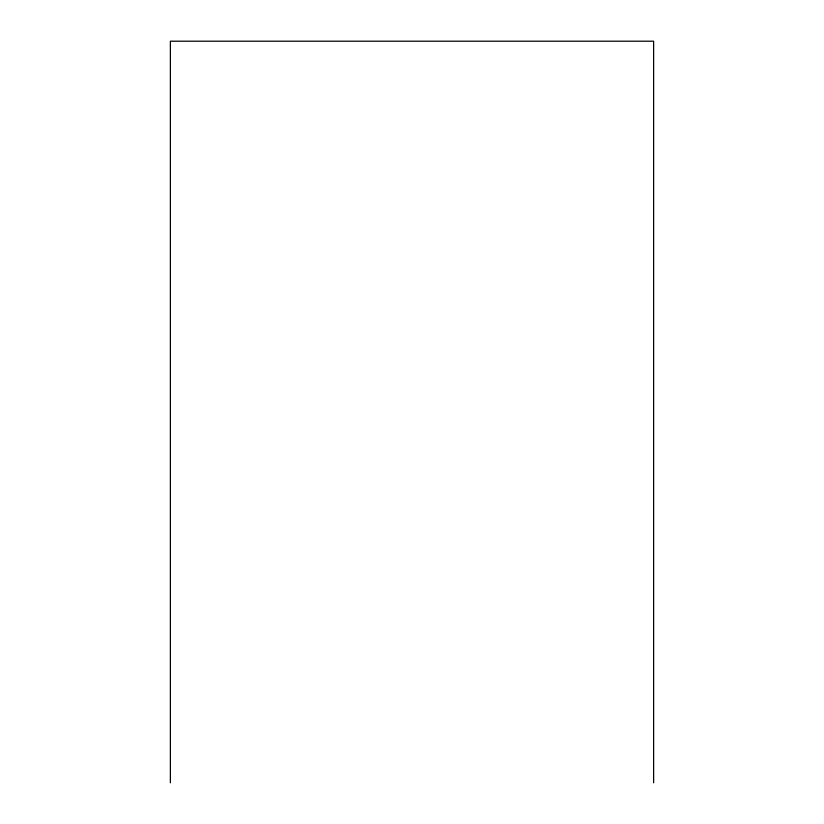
<?xml version="1.0" encoding="UTF-8"?>
<svg xmlns="http://www.w3.org/2000/svg" width="824" height="824" viewBox="0 0 824 824"><rect width="100%" height="100%" fill="white"/><g stroke="black" fill="none" stroke-linecap="round" stroke-linejoin="round"><path stroke-width="1.24" d="M653.628 782.8L653.628 41.2L170.372 41.2L170.372 782.8"/></g></svg>
